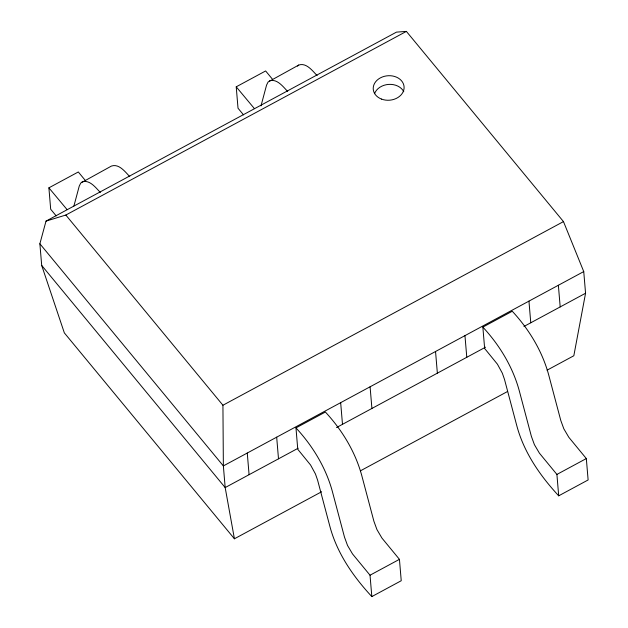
<?xml version="1.0" encoding="UTF-8"?>
<svg xmlns="http://www.w3.org/2000/svg" width="628" height="628" viewBox="0 0 628 628"><rect width="100%" height="100%" fill="white"/><g stroke="black" fill="none" stroke-linecap="round" stroke-linejoin="round"><path stroke-width="0.94" d="M321.646 491.748L234.417 538.785L64.339 332.887L41.699 265.44L39.878 243.782L46.009 221.119L396.472 32.13L406.379 31.4L563.473 221.598L583.742 271.579L585.563 293.237L573.827 355.754L547.059 370.19M73.923 205.976L79.23 186.147L80.777 183.007L111.392 166.075C119.006 163.421 125.105 171.797 129.753 176.594M260.997 105.897L266.555 85.125L268.101 81.985L298.716 65.061C306.338 62.4 312.43 70.776 317.077 75.572M297.523 66.121L298.716 65.061M56.19 215.883L50.687 209.234L48.898 187.835L78.312 171.97L85.118 180.205M243.515 114.869L238.02 108.212L236.222 86.821L265.636 70.956L272.442 79.191M46.009 221.119L65.838 215.043L406.379 31.4M234.417 538.785L225.177 487.579L223.364 465.921L222.932 405.241L563.473 221.598M583.742 271.579L223.364 465.921L39.878 243.782M295.969 427.896L325.39 412.031C342.032 430.007 355.134 451.501 361.681 475.208L373.903 521.256L376.941 529.577L381.942 538.078L399.439 559.344L401.237 580.735L371.823 596.6C353.14 576.449 336.961 553.111 329.849 526.256L317.603 480.145L315.444 473.952L310.562 464.995L297.766 449.287L295.969 427.896C312.611 445.872 325.712 467.365 332.259 491.072L344.489 537.121L347.519 545.442L352.528 553.943L370.025 575.209L371.823 596.6M482.854 327.11L512.275 311.245C528.917 329.229 542.019 350.722 548.566 374.429L560.788 420.477L563.826 428.798L568.827 437.3L586.324 458.566L588.122 479.957L558.7 495.822C540.025 475.671 523.846 452.333 516.734 425.478L504.488 379.367L502.322 373.173L497.447 364.216L484.651 348.509L482.854 327.11C499.495 345.094 512.597 366.587 519.144 390.294L531.374 436.342L534.404 444.663L539.413 453.165L556.91 474.43L558.7 495.822M298.127 448.243L225.177 487.579L41.699 265.44M336.514 427.542L485.554 347.174M523.94 326.466L585.563 293.237M360.503 470.788L507.33 391.613M370.025 575.209L399.439 559.344M556.91 474.43L586.324 458.566M269.294 80.926C276.917 78.265 283.016 86.64 287.663 91.437M81.97 181.939C89.592 179.286 95.692 187.662 100.331 192.458M254.426 108.628L236.222 86.821M67.102 209.642L48.898 187.835M65.838 215.043L222.932 405.241M558.37 285.261L560.192 306.927M528.949 301.126L530.77 322.784M464.963 335.635L466.785 357.293M435.542 351.499L437.363 373.158M370.088 386.793L371.909 408.459M340.666 402.658L342.488 424.324M276.681 437.166L278.502 458.825M247.267 453.031L249.081 474.69M374.539 93.698A15.472 12.262 -4.8 0 1 388.677 84.403A15.472 12.262 -4.8 0 1 403.773 91.727M381.541 99.098A15.472 12.262 -4.8 0 0 404.094 86.947A15.472 12.262 -4.8 0 0 380.325 77.903A15.472 12.262 -4.8 0 0 381.541 99.098"/></g></svg>
